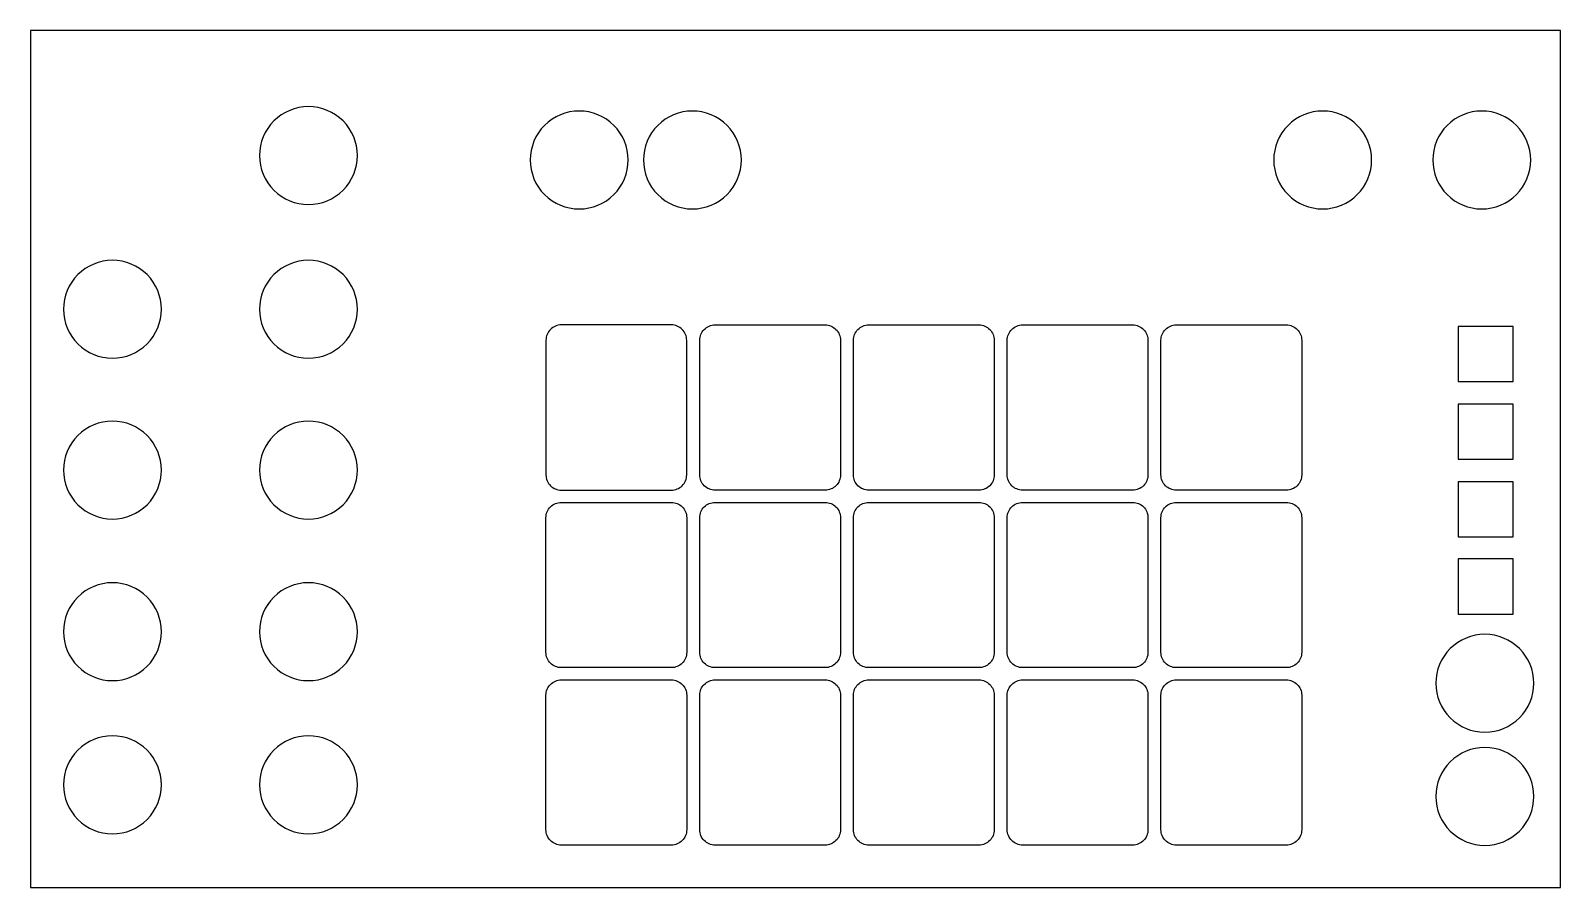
# Model space of a CAD drawing. Extents: x 0 to 250, y -140 to 0.
import ezdxf

# ---------------------------------------------------------------- set-up
doc = ezdxf.new("R2010")
doc.units = 0
doc.layers.get('0').update_dxf_attribs({"linetype": 'CONTINUOUS'})

msp = doc.modelspace()

# ---------------------------------------------------------------- linework, layer by layer
for points in [[(250, 0), (0, 0), (0, -140), (250, -140)], [(242.28, -48.33), (233.28, -48.33), (233.28, -57.33), (242.28, -57.33)], [(233.28, -48.33), (233.28, -57.33), (242.28, -57.33), (242.28, -48.33)], [(242.28, -61.03), (233.28, -61.03), (233.28, -70.03), (242.28, -70.03)], [(242.28, -73.73), (233.28, -73.73), (233.28, -82.73), (242.28, -82.73)], [(242.28, -86.33), (233.28, -86.33), (233.28, -95.33), (242.28, -95.33)]]:
    msp.add_lwpolyline(points, close=True)
for points in [[(45.41, -12.42, 0.414214), (37.41, -20.42, 0.414214), (45.41, -28.42, 0.414214), (53.41, -20.42, 0.414214)], [(89.65, -13.14, 0.414214), (81.65, -21.14, 0.414214), (89.65, -29.14, 0.414214), (97.65, -21.14, 0.414214)], [(108.15, -13.14, 0.414214), (100.15, -21.14, 0.414214), (108.15, -29.14, 0.414214), (116.15, -21.14, 0.414214)], [(211.15, -13.14, 0.414214), (203.15, -21.14, 0.414214), (211.15, -29.14, 0.414214), (219.15, -21.14, 0.414214)], [(237.15, -13.14, 0.414214), (229.15, -21.14, 0.414214), (237.15, -29.14, 0.414214), (245.15, -21.14, 0.414214)], [(13.38, -37.53, 0.414214), (5.38, -45.53, 0.414214), (13.38, -53.53, 0.414214), (21.38, -45.53, 0.414214)], [(45.41, -37.53, 0.414214), (37.41, -45.53, 0.414214), (45.41, -53.53, 0.414214), (53.41, -45.53, 0.414214)], [(104.72, -48.09), (86.72, -48.09, 0.414214), (84.22, -50.59), (84.22, -72.59, 0.414214), (86.72, -75.09), (104.72, -75.09, 0.414214), (107.22, -72.59), (107.22, -50.59, 0.414214)], [(132.35, -72.59, -0.414214), (129.85, -75.09), (111.85, -75.09, -0.414214), (109.35, -72.59), (109.35, -50.59, -0.414214), (111.85, -48.09), (129.85, -48.09, -0.414214), (132.35, -50.59)], [(157.47, -72.59, -0.414214), (154.97, -75.09), (136.97, -75.09, -0.414214), (134.47, -72.59), (134.47, -50.59, -0.414214), (136.97, -48.09), (154.97, -48.09, -0.414214), (157.47, -50.59)], [(182.6, -72.59, -0.414214), (180.1, -75.09), (162.1, -75.09, -0.414214), (159.6, -72.59), (159.6, -50.59, -0.414214), (162.1, -48.09), (180.1, -48.09, -0.414214), (182.6, -50.59)], [(207.72, -72.59, -0.414214), (205.22, -75.09), (187.22, -75.09, -0.414214), (184.72, -72.59), (184.72, -50.59, -0.414214), (187.22, -48.09), (205.22, -48.09, -0.414214), (207.72, -50.59)], [(13.38, -63.81, 0.414214), (5.38, -71.81, 0.414214), (13.38, -79.81, 0.414214), (21.38, -71.81, 0.414214)], [(45.41, -63.81, 0.414214), (37.41, -71.81, 0.414214), (45.41, -79.81, 0.414214), (53.41, -71.81, 0.414214)], [(107.22, -101.59, -0.414214), (104.72, -104.09), (86.72, -104.09, -0.414214), (84.22, -101.59), (84.22, -79.59, -0.414214), (86.72, -77.09), (104.72, -77.09, -0.414214), (107.22, -79.59)], [(132.35, -101.59, -0.414214), (129.85, -104.09), (111.85, -104.09, -0.414214), (109.35, -101.59), (109.35, -79.59, -0.414214), (111.85, -77.09), (129.85, -77.09, -0.414214), (132.35, -79.59)], [(157.47, -101.59, -0.414214), (154.97, -104.09), (136.97, -104.09, -0.414214), (134.47, -101.59), (134.47, -79.59, -0.414214), (136.97, -77.09), (154.97, -77.09, -0.414214), (157.47, -79.59)], [(182.6, -101.59, -0.414214), (180.1, -104.09), (162.1, -104.09, -0.414214), (159.6, -101.59), (159.6, -79.59, -0.414214), (162.1, -77.09), (180.1, -77.09, -0.414214), (182.6, -79.59)], [(207.72, -101.59, -0.414214), (205.22, -104.09), (187.22, -104.09, -0.414214), (184.72, -101.59), (184.72, -79.59, -0.414214), (187.22, -77.09), (205.22, -77.09, -0.414214), (207.72, -79.59)], [(13.38, -90.22, 0.414214), (5.38, -98.22, 0.414214), (13.38, -106.22, 0.414214), (21.38, -98.22, 0.414214)], [(45.41, -90.22, 0.414214), (37.41, -98.22, 0.414214), (45.41, -106.22, 0.414214), (53.41, -98.22, 0.414214)], [(237.65, -98.64, 0.414214), (229.65, -106.64, 0.414214), (237.65, -114.64, 0.414214), (245.65, -106.64, 0.414214)], [(107.22, -130.59, -0.414214), (104.72, -133.09), (86.72, -133.09, -0.414214), (84.22, -130.59), (84.22, -108.59, -0.414214), (86.72, -106.09), (104.72, -106.09, -0.414214), (107.22, -108.59)], [(132.35, -130.59, -0.414214), (129.85, -133.09), (111.85, -133.09, -0.414214), (109.35, -130.59), (109.35, -108.59, -0.414214), (111.85, -106.09), (129.85, -106.09, -0.414214), (132.35, -108.59)], [(157.47, -130.59, -0.414214), (154.97, -133.09), (136.97, -133.09, -0.414214), (134.47, -130.59), (134.47, -108.59, -0.414214), (136.97, -106.09), (154.97, -106.09, -0.414214), (157.47, -108.59)], [(182.6, -130.59, -0.414214), (180.1, -133.09), (162.1, -133.09, -0.414214), (159.6, -130.59), (159.6, -108.59, -0.414214), (162.1, -106.09), (180.1, -106.09, -0.414214), (182.6, -108.59)], [(207.72, -130.59, -0.414214), (205.22, -133.09), (187.22, -133.09, -0.414214), (184.72, -130.59), (184.72, -108.59, -0.414214), (187.22, -106.09), (205.22, -106.09, -0.414214), (207.72, -108.59)], [(13.38, -115.24, 0.414214), (5.38, -123.24, 0.414214), (13.38, -131.24, 0.414214), (21.38, -123.24, 0.414214)], [(45.41, -115.24, 0.414214), (37.41, -123.24, 0.414214), (45.41, -131.24, 0.414214), (53.41, -123.24, 0.414214)], [(237.65, -117.14, 0.414214), (229.65, -125.14, 0.414214), (237.65, -133.14, 0.414214), (245.65, -125.14, 0.414214)]]:
    msp.add_lwpolyline(points, format="xyb", close=True)

doc.saveas('drawing.dxf')
